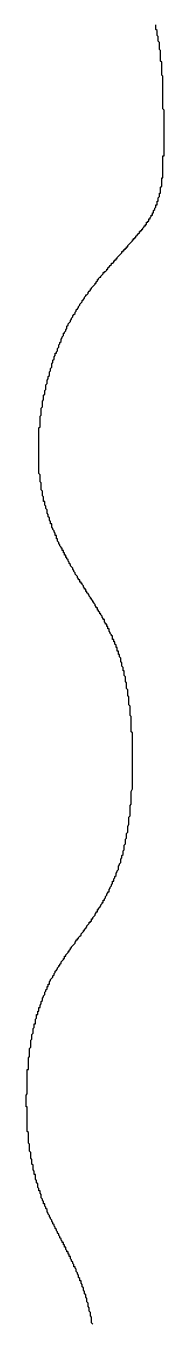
# Model space of a CAD drawing. Header units: millimetres. Extents: x 289 to 9778, y -894 to 6380.
# Drawn here: x 7126.29 to 7127.47, y 607.15 to 618.26 of the extents above; entities that cross this region are included whole.
import ezdxf

# ---------------------------------------------------------------- set-up
doc = ezdxf.new("R2010")
doc.units = ezdxf.units.MM

msp = doc.modelspace()

# ---------------------------------------------------------------- linework, layer by layer
msp.add_polyline3d([(7126.86, 607.148, 0), (7126.85, 607.158, 0), (7126.85, 607.168, 0), (7126.85, 607.178, 0), (7126.85, 607.188, 0), (7126.85, 607.198, 0), (7126.85, 607.208, 0), (7126.84, 607.218, 0), (7126.84, 607.218, 0), (7126.84, 607.228, 0), (7126.84, 607.238, 0), (7126.84, 607.248, 0), (7126.83, 607.258, 0), (7126.83, 607.268, 0), (7126.83, 607.268, 0), (7126.83, 607.278, 0), (7126.83, 607.288, 0), (7126.82, 607.298, 0), (7126.82, 607.308, 0), (7126.82, 607.318, 0), (7126.82, 607.318, 0), (7126.82, 607.328, 0), (7126.81, 607.338, 0), (7126.81, 607.348, 0), (7126.81, 607.358, 0), (7126.81, 607.358, 0), (7126.81, 607.368, 0), (7126.8, 607.378, 0), (7126.8, 607.388, 0), (7126.8, 607.388, 0), (7126.8, 607.398, 0), (7126.79, 607.408, 0), (7126.79, 607.418, 0), (7126.79, 607.418, 0), (7126.79, 607.428, 0), (7126.78, 607.438, 0), (7126.78, 607.448, 0), (7126.78, 607.448, 0), (7126.78, 607.458, 0), (7126.77, 607.468, 0), (7126.77, 607.468, 0), (7126.77, 607.478, 0), (7126.77, 607.488, 0), (7126.76, 607.498, 0), (7126.76, 607.498, 0), (7126.76, 607.508, 0), (7126.76, 607.518, 0), (7126.75, 607.518, 0), (7126.75, 607.528, 0), (7126.75, 607.538, 0), (7126.75, 607.538, 0), (7126.74, 607.548, 0), (7126.74, 607.558, 0), (7126.74, 607.568, 0), (7126.74, 607.568, 0), (7126.73, 607.578, 0), (7126.73, 607.588, 0), (7126.73, 607.588, 0), (7126.72, 607.598, 0), (7126.72, 607.608, 0), (7126.72, 607.608, 0), (7126.72, 607.618, 0), (7126.71, 607.628, 0), (7126.71, 607.628, 0), (7126.71, 607.638, 0), (7126.7, 607.638, 0), (7126.7, 607.648, 0), (7126.7, 607.658, 0), (7126.7, 607.658, 0), (7126.69, 607.668, 0), (7126.69, 607.678, 0), (7126.69, 607.678, 0), (7126.68, 607.688, 0), (7126.68, 607.698, 0), (7126.68, 607.698, 0), (7126.67, 607.708, 0), (7126.67, 607.718, 0), (7126.67, 607.718, 0), (7126.67, 607.728, 0), (7126.66, 607.728, 0), (7126.66, 607.738, 0), (7126.66, 607.748, 0), (7126.65, 607.748, 0), (7126.65, 607.758, 0), (7126.65, 607.768, 0), (7126.64, 607.768, 0), (7126.64, 607.778, 0), (7126.64, 607.778, 0), (7126.63, 607.788, 0), (7126.63, 607.798, 0), (7126.63, 607.798, 0), (7126.63, 607.808, 0), (7126.62, 607.808, 0), (7126.62, 607.818, 0), (7126.62, 607.828, 0), (7126.61, 607.828, 0), (7126.61, 607.838, 0), (7126.61, 607.848, 0), (7126.6, 607.848, 0), (7126.6, 607.858, 0), (7126.6, 607.858, 0), (7126.59, 607.868, 0), (7126.59, 607.878, 0), (7126.59, 607.878, 0), (7126.58, 607.888, 0), (7126.58, 607.898, 0), (7126.58, 607.898, 0), (7126.57, 607.908, 0), (7126.57, 607.908, 0), (7126.57, 607.918, 0), (7126.56, 607.928, 0), (7126.56, 607.928, 0), (7126.56, 607.938, 0), (7126.56, 607.938, 0), (7126.55, 607.948, 0), (7126.55, 607.958, 0), (7126.55, 607.958, 0), (7126.54, 607.968, 0), (7126.54, 607.978, 0), (7126.54, 607.978, 0), (7126.53, 607.988, 0), (7126.53, 607.988, 0), (7126.53, 607.998, 0), (7126.52, 608.008, 0), (7126.52, 608.008, 0), (7126.52, 608.018, 0), (7126.51, 608.028, 0), (7126.51, 608.028, 0), (7126.51, 608.038, 0), (7126.5, 608.048, 0), (7126.5, 608.048, 0), (7126.5, 608.058, 0), (7126.5, 608.058, 0), (7126.49, 608.068, 0), (7126.49, 608.078, 0), (7126.49, 608.078, 0), (7126.48, 608.088, 0), (7126.48, 608.098, 0), (7126.48, 608.098, 0), (7126.47, 608.108, 0), (7126.47, 608.118, 0), (7126.47, 608.118, 0), (7126.47, 608.128, 0), (7126.46, 608.138, 0), (7126.46, 608.138, 0), (7126.46, 608.148, 0), (7126.45, 608.158, 0), (7126.45, 608.158, 0), (7126.45, 608.168, 0), (7126.45, 608.178, 0), (7126.44, 608.178, 0), (7126.44, 608.188, 0), (7126.44, 608.198, 0), (7126.44, 608.198, 0), (7126.43, 608.208, 0), (7126.43, 608.218, 0), (7126.43, 608.218, 0), (7126.42, 608.228, 0), (7126.42, 608.238, 0), (7126.42, 608.248, 0), (7126.42, 608.248, 0), (7126.42, 608.258, 0), (7126.41, 608.268, 0), (7126.41, 608.268, 0), (7126.41, 608.278, 0), (7126.41, 608.288, 0), (7126.4, 608.288, 0), (7126.4, 608.298, 0), (7126.4, 608.308, 0), (7126.4, 608.308, 0), (7126.39, 608.318, 0), (7126.39, 608.328, 0), (7126.39, 608.338, 0), (7126.39, 608.338, 0), (7126.39, 608.348, 0), (7126.38, 608.358, 0), (7126.38, 608.358, 0), (7126.38, 608.368, 0), (7126.38, 608.378, 0), (7126.38, 608.378, 0), (7126.37, 608.388, 0), (7126.37, 608.398, 0), (7126.37, 608.398, 0), (7126.37, 608.408, 0), (7126.37, 608.418, 0), (7126.37, 608.428, 0), (7126.36, 608.428, 0), (7126.36, 608.438, 0), (7126.36, 608.448, 0), (7126.36, 608.448, 0), (7126.36, 608.458, 0), (7126.35, 608.468, 0), (7126.35, 608.478, 0), (7126.35, 608.478, 0), (7126.35, 608.488, 0), (7126.35, 608.498, 0), (7126.35, 608.498, 0), (7126.35, 608.508, 0), (7126.34, 608.518, 0), (7126.34, 608.518, 0), (7126.34, 608.528, 0), (7126.34, 608.538, 0), (7126.34, 608.548, 0), (7126.34, 608.548, 0), (7126.34, 608.558, 0), (7126.33, 608.568, 0), (7126.33, 608.568, 0), (7126.33, 608.578, 0), (7126.33, 608.588, 0), (7126.33, 608.598, 0), (7126.33, 608.598, 0), (7126.33, 608.608, 0), (7126.33, 608.618, 0), (7126.33, 608.618, 0), (7126.32, 608.628, 0), (7126.32, 608.638, 0), (7126.32, 608.648, 0), (7126.32, 608.648, 0), (7126.32, 608.658, 0), (7126.32, 608.668, 0), (7126.32, 608.668, 0), (7126.32, 608.678, 0), (7126.32, 608.688, 0), (7126.32, 608.688, 0), (7126.31, 608.698, 0), (7126.31, 608.708, 0), (7126.31, 608.718, 0), (7126.31, 608.718, 0), (7126.31, 608.728, 0), (7126.31, 608.738, 0), (7126.31, 608.738, 0), (7126.31, 608.748, 0), (7126.31, 608.758, 0), (7126.31, 608.768, 0), (7126.31, 608.768, 0), (7126.31, 608.778, 0), (7126.31, 608.788, 0), (7126.31, 608.788, 0), (7126.3, 608.798, 0), (7126.3, 608.808, 0), (7126.3, 608.818, 0), (7126.3, 608.818, 0), (7126.3, 608.828, 0), (7126.3, 608.838, 0), (7126.3, 608.838, 0), (7126.3, 608.848, 0), (7126.3, 608.858, 0), (7126.3, 608.868, 0), (7126.3, 608.868, 0), (7126.3, 608.878, 0), (7126.3, 608.888, 0), (7126.3, 608.888, 0), (7126.3, 608.898, 0), (7126.3, 608.908, 0), (7126.3, 608.918, 0), (7126.3, 608.918, 0), (7126.3, 608.928, 0), (7126.3, 608.938, 0), (7126.3, 608.938, 0), (7126.3, 608.948, 0), (7126.3, 608.958, 0), (7126.3, 608.958, 0), (7126.3, 608.968, 0), (7126.3, 608.978, 0), (7126.3, 608.988, 0), (7126.3, 608.988, 0), (7126.3, 608.998, 0), (7126.3, 609.008, 0), (7126.29, 609.008, 0), (7126.29, 609.018, 0), (7126.29, 609.028, 0), (7126.29, 609.038, 0), (7126.29, 609.038, 0), (7126.29, 609.048, 0), (7126.29, 609.058, 0), (7126.29, 609.058, 0), (7126.29, 609.068, 0), (7126.29, 609.078, 0), (7126.29, 609.078, 0), (7126.29, 609.088, 0), (7126.29, 609.098, 0), (7126.29, 609.108, 0), (7126.29, 609.108, 0), (7126.3, 609.118, 0), (7126.3, 609.128, 0), (7126.3, 609.128, 0), (7126.3, 609.138, 0), (7126.3, 609.148, 0), (7126.3, 609.158, 0), (7126.3, 609.158, 0), (7126.3, 609.168, 0), (7126.3, 609.178, 0), (7126.3, 609.178, 0), (7126.3, 609.188, 0), (7126.3, 609.198, 0), (7126.3, 609.198, 0), (7126.3, 609.208, 0), (7126.3, 609.218, 0), (7126.3, 609.228, 0), (7126.3, 609.228, 0), (7126.3, 609.238, 0), (7126.3, 609.248, 0), (7126.3, 609.248, 0), (7126.3, 609.258, 0), (7126.3, 609.268, 0), (7126.3, 609.278, 0), (7126.3, 609.278, 0), (7126.3, 609.288, 0), (7126.3, 609.298, 0), (7126.3, 609.298, 0), (7126.3, 609.308, 0), (7126.3, 609.318, 0), (7126.3, 609.328, 0), (7126.31, 609.328, 0), (7126.31, 609.338, 0), (7126.31, 609.348, 0), (7126.31, 609.348, 0), (7126.31, 609.358, 0), (7126.31, 609.368, 0), (7126.31, 609.378, 0), (7126.31, 609.378, 0), (7126.31, 609.388, 0), (7126.31, 609.398, 0), (7126.31, 609.398, 0), (7126.31, 609.408, 0), (7126.31, 609.418, 0), (7126.31, 609.428, 0), (7126.31, 609.428, 0), (7126.32, 609.438, 0), (7126.32, 609.448, 0), (7126.32, 609.458, 0), (7126.32, 609.458, 0), (7126.32, 609.468, 0), (7126.32, 609.478, 0), (7126.32, 609.478, 0), (7126.32, 609.488, 0), (7126.32, 609.498, 0), (7126.32, 609.508, 0), (7126.32, 609.508, 0), (7126.33, 609.518, 0), (7126.33, 609.528, 0), (7126.33, 609.538, 0), (7126.33, 609.538, 0), (7126.33, 609.548, 0), (7126.33, 609.558, 0), (7126.33, 609.558, 0), (7126.33, 609.568, 0), (7126.33, 609.578, 0), (7126.34, 609.588, 0), (7126.34, 609.588, 0), (7126.34, 609.598, 0), (7126.34, 609.608, 0), (7126.34, 609.608, 0), (7126.34, 609.618, 0), (7126.34, 609.628, 0), (7126.35, 609.638, 0), (7126.35, 609.638, 0), (7126.35, 609.648, 0), (7126.35, 609.658, 0), (7126.35, 609.668, 0), (7126.35, 609.668, 0), (7126.35, 609.678, 0), (7126.36, 609.688, 0), (7126.36, 609.698, 0), (7126.36, 609.698, 0), (7126.36, 609.708, 0), (7126.36, 609.718, 0), (7126.37, 609.718, 0), (7126.37, 609.728, 0), (7126.37, 609.738, 0), (7126.37, 609.748, 0), (7126.37, 609.748, 0), (7126.37, 609.758, 0), (7126.38, 609.768, 0), (7126.38, 609.778, 0), (7126.38, 609.778, 0), (7126.38, 609.788, 0), (7126.38, 609.798, 0), (7126.39, 609.798, 0), (7126.39, 609.808, 0), (7126.39, 609.818, 0), (7126.39, 609.828, 0), (7126.4, 609.828, 0), (7126.4, 609.838, 0), (7126.4, 609.848, 0), (7126.4, 609.858, 0), (7126.41, 609.858, 0), (7126.41, 609.868, 0), (7126.41, 609.878, 0), (7126.41, 609.878, 0), (7126.42, 609.888, 0), (7126.42, 609.898, 0), (7126.42, 609.908, 0), (7126.42, 609.908, 0), (7126.43, 609.918, 0), (7126.43, 609.928, 0), (7126.43, 609.928, 0), (7126.43, 609.938, 0), (7126.44, 609.948, 0), (7126.44, 609.958, 0), (7126.44, 609.958, 0), (7126.45, 609.968, 0), (7126.45, 609.978, 0), (7126.45, 609.988, 0), (7126.45, 609.988, 0), (7126.46, 609.998, 0), (7126.46, 610.008, 0), (7126.46, 610.008, 0), (7126.47, 610.018, 0), (7126.47, 610.028, 0), (7126.47, 610.038, 0), (7126.48, 610.038, 0), (7126.48, 610.048, 0), (7126.48, 610.058, 0), (7126.49, 610.058, 0), (7126.49, 610.068, 0), (7126.49, 610.078, 0), (7126.5, 610.088, 0), (7126.5, 610.088, 0), (7126.5, 610.098, 0), (7126.51, 610.108, 0), (7126.51, 610.108, 0), (7126.52, 610.118, 0), (7126.52, 610.128, 0), (7126.52, 610.128, 0), (7126.53, 610.138, 0), (7126.53, 610.148, 0), (7126.54, 610.158, 0), (7126.54, 610.158, 0), (7126.54, 610.168, 0), (7126.55, 610.178, 0), (7126.55, 610.178, 0), (7126.56, 610.188, 0), (7126.56, 610.198, 0), (7126.56, 610.198, 0), (7126.57, 610.208, 0), (7126.57, 610.218, 0), (7126.58, 610.218, 0), (7126.58, 610.228, 0), (7126.59, 610.238, 0), (7126.59, 610.238, 0), (7126.59, 610.248, 0), (7126.6, 610.258, 0), (7126.6, 610.258, 0), (7126.61, 610.268, 0), (7126.61, 610.278, 0), (7126.62, 610.278, 0), (7126.62, 610.288, 0), (7126.62, 610.298, 0), (7126.63, 610.298, 0), (7126.63, 610.308, 0), (7126.64, 610.318, 0), (7126.64, 610.318, 0), (7126.65, 610.328, 0), (7126.65, 610.338, 0), (7126.66, 610.338, 0), (7126.66, 610.348, 0), (7126.66, 610.348, 0), (7126.67, 610.358, 0), (7126.67, 610.368, 0), (7126.68, 610.368, 0), (7126.68, 610.378, 0), (7126.69, 610.388, 0), (7126.69, 610.388, 0), (7126.7, 610.398, 0), (7126.7, 610.398, 0), (7126.71, 610.408, 0), (7126.71, 610.418, 0), (7126.71, 610.418, 0), (7126.72, 610.428, 0), (7126.72, 610.438, 0), (7126.73, 610.438, 0), (7126.73, 610.448, 0), (7126.74, 610.448, 0), (7126.74, 610.458, 0), (7126.75, 610.468, 0), (7126.75, 610.468, 0), (7126.76, 610.478, 0), (7126.76, 610.488, 0), (7126.76, 610.488, 0), (7126.77, 610.498, 0), (7126.77, 610.498, 0), (7126.78, 610.508, 0), (7126.78, 610.518, 0), (7126.79, 610.518, 0), (7126.79, 610.528, 0), (7126.8, 610.538, 0), (7126.8, 610.538, 0), (7126.81, 610.548, 0), (7126.81, 610.548, 0), (7126.81, 610.558, 0), (7126.82, 610.568, 0), (7126.82, 610.568, 0), (7126.83, 610.578, 0), (7126.83, 610.588, 0), (7126.84, 610.588, 0), (7126.84, 610.598, 0), (7126.85, 610.598, 0), (7126.85, 610.608, 0), (7126.85, 610.618, 0), (7126.86, 610.618, 0), (7126.86, 610.628, 0), (7126.87, 610.638, 0), (7126.87, 610.638, 0), (7126.88, 610.648, 0), (7126.88, 610.658, 0), (7126.88, 610.658, 0), (7126.89, 610.668, 0), (7126.89, 610.678, 0), (7126.9, 610.678, 0), (7126.9, 610.688, 0), (7126.9, 610.698, 0), (7126.91, 610.698, 0), (7126.91, 610.708, 0), (7126.92, 610.718, 0), (7126.92, 610.718, 0), (7126.93, 610.728, 0), (7126.93, 610.738, 0), (7126.93, 610.738, 0), (7126.94, 610.748, 0), (7126.94, 610.758, 0), (7126.95, 610.758, 0), (7126.95, 610.768, 0), (7126.95, 610.778, 0), (7126.96, 610.778, 0), (7126.96, 610.788, 0), (7126.97, 610.798, 0), (7126.97, 610.798, 0), (7126.97, 610.808, 0), (7126.98, 610.818, 0), (7126.98, 610.828, 0), (7126.98, 610.828, 0), (7126.99, 610.838, 0), (7126.99, 610.848, 0), (7127, 610.848, 0), (7127, 610.858, 0), (7127, 610.868, 0), (7127.01, 610.878, 0), (7127.01, 610.878, 0), (7127.01, 610.888, 0), (7127.02, 610.898, 0), (7127.02, 610.908, 0), (7127.02, 610.908, 0), (7127.03, 610.918, 0), (7127.03, 610.928, 0), (7127.03, 610.938, 0), (7127.04, 610.938, 0), (7127.04, 610.948, 0), (7127.04, 610.958, 0), (7127.05, 610.968, 0), (7127.05, 610.978, 0), (7127.05, 610.978, 0), (7127.06, 610.988, 0), (7127.06, 610.998, 0), (7127.06, 611.008, 0), (7127.07, 611.018, 0), (7127.07, 611.018, 0), (7127.07, 611.028, 0), (7127.08, 611.038, 0), (7127.08, 611.048, 0), (7127.08, 611.058, 0), (7127.08, 611.068, 0), (7127.09, 611.078, 0), (7127.09, 611.078, 0), (7127.09, 611.088, 0), (7127.1, 611.098, 0), (7127.1, 611.108, 0), (7127.1, 611.118, 0), (7127.1, 611.128, 0), (7127.11, 611.138, 0), (7127.11, 611.148, 0), (7127.11, 611.158, 0), (7127.11, 611.158, 0), (7127.12, 611.168, 0), (7127.12, 611.178, 0), (7127.12, 611.188, 0), (7127.12, 611.198, 0), (7127.13, 611.208, 0), (7127.13, 611.218, 0), (7127.13, 611.228, 0), (7127.13, 611.238, 0), (7127.13, 611.248, 0), (7127.14, 611.258, 0), (7127.14, 611.268, 0), (7127.14, 611.278, 0), (7127.14, 611.288, 0), (7127.14, 611.298, 0), (7127.15, 611.308, 0), (7127.15, 611.318, 0), (7127.15, 611.328, 0), (7127.15, 611.338, 0), (7127.15, 611.348, 0), (7127.16, 611.358, 0), (7127.16, 611.368, 0), (7127.16, 611.378, 0), (7127.16, 611.388, 0), (7127.16, 611.398, 0), (7127.16, 611.408, 0), (7127.17, 611.428, 0), (7127.17, 611.438, 0), (7127.17, 611.448, 0), (7127.17, 611.458, 0), (7127.17, 611.468, 0), (7127.17, 611.478, 0), (7127.17, 611.488, 0), (7127.18, 611.498, 0), (7127.18, 611.508, 0), (7127.18, 611.518, 0), (7127.18, 611.528, 0), (7127.18, 611.548, 0), (7127.18, 611.558, 0), (7127.18, 611.568, 0), (7127.18, 611.578, 0), (7127.18, 611.588, 0), (7127.19, 611.598, 0), (7127.19, 611.608, 0), (7127.19, 611.618, 0), (7127.19, 611.638, 0), (7127.19, 611.648, 0), (7127.19, 611.658, 0), (7127.19, 611.668, 0), (7127.19, 611.678, 0), (7127.19, 611.688, 0), (7127.19, 611.698, 0), (7127.19, 611.708, 0), (7127.2, 611.728, 0), (7127.2, 611.738, 0), (7127.2, 611.748, 0), (7127.2, 611.758, 0), (7127.2, 611.768, 0), (7127.2, 611.778, 0), (7127.2, 611.788, 0), (7127.2, 611.808, 0), (7127.2, 611.818, 0), (7127.2, 611.828, 0), (7127.2, 611.838, 0), (7127.2, 611.848, 0), (7127.2, 611.858, 0), (7127.2, 611.878, 0), (7127.2, 611.888, 0), (7127.2, 611.898, 0), (7127.2, 611.908, 0), (7127.2, 611.918, 0), (7127.2, 611.928, 0), (7127.2, 611.938, 0), (7127.2, 611.958, 0), (7127.2, 611.968, 0), (7127.2, 611.978, 0), (7127.2, 611.988, 0), (7127.2, 611.998, 0), (7127.2, 612.008, 0), (7127.2, 612.018, 0), (7127.2, 612.028, 0), (7127.2, 612.048, 0), (7127.2, 612.058, 0), (7127.2, 612.068, 0), (7127.2, 612.078, 0), (7127.2, 612.088, 0), (7127.2, 612.098, 0), (7127.2, 612.108, 0), (7127.2, 612.118, 0), (7127.2, 612.138, 0), (7127.2, 612.148, 0), (7127.2, 612.158, 0), (7127.2, 612.168, 0), (7127.2, 612.178, 0), (7127.2, 612.188, 0), (7127.2, 612.198, 0), (7127.2, 612.208, 0), (7127.19, 612.218, 0), (7127.19, 612.228, 0), (7127.19, 612.238, 0), (7127.19, 612.258, 0), (7127.19, 612.268, 0), (7127.19, 612.278, 0), (7127.19, 612.288, 0), (7127.19, 612.298, 0), (7127.19, 612.308, 0), (7127.19, 612.318, 0), (7127.19, 612.328, 0), (7127.19, 612.338, 0), (7127.19, 612.348, 0), (7127.18, 612.358, 0), (7127.18, 612.368, 0), (7127.18, 612.378, 0), (7127.18, 612.388, 0), (7127.18, 612.398, 0), (7127.18, 612.408, 0), (7127.18, 612.418, 0), (7127.18, 612.428, 0), (7127.18, 612.438, 0), (7127.17, 612.448, 0), (7127.17, 612.458, 0), (7127.17, 612.468, 0), (7127.17, 612.478, 0), (7127.17, 612.488, 0), (7127.17, 612.498, 0), (7127.17, 612.508, 0), (7127.17, 612.518, 0), (7127.16, 612.528, 0), (7127.16, 612.538, 0), (7127.16, 612.548, 0), (7127.16, 612.548, 0), (7127.16, 612.558, 0), (7127.16, 612.568, 0), (7127.16, 612.578, 0), (7127.15, 612.588, 0), (7127.15, 612.598, 0), (7127.15, 612.608, 0), (7127.15, 612.618, 0), (7127.15, 612.618, 0), (7127.15, 612.628, 0), (7127.15, 612.638, 0), (7127.14, 612.648, 0), (7127.14, 612.658, 0), (7127.14, 612.668, 0), (7127.14, 612.668, 0), (7127.14, 612.678, 0), (7127.14, 612.688, 0), (7127.13, 612.698, 0), (7127.13, 612.698, 0), (7127.13, 612.708, 0), (7127.13, 612.718, 0), (7127.13, 612.728, 0), (7127.13, 612.738, 0), (7127.12, 612.738, 0), (7127.12, 612.748, 0), (7127.12, 612.758, 0), (7127.12, 612.758, 0), (7127.12, 612.768, 0), (7127.11, 612.778, 0), (7127.11, 612.788, 0), (7127.11, 612.788, 0), (7127.11, 612.798, 0), (7127.11, 612.808, 0), (7127.11, 612.808, 0), (7127.1, 612.818, 0), (7127.1, 612.828, 0), (7127.1, 612.838, 0), (7127.1, 612.838, 0), (7127.1, 612.848, 0), (7127.09, 612.858, 0), (7127.09, 612.858, 0), (7127.09, 612.868, 0), (7127.09, 612.878, 0), (7127.08, 612.878, 0), (7127.08, 612.888, 0), (7127.08, 612.888, 0), (7127.08, 612.898, 0), (7127.08, 612.908, 0), (7127.07, 612.908, 0), (7127.07, 612.918, 0), (7127.07, 612.928, 0), (7127.07, 612.928, 0), (7127.07, 612.938, 0), (7127.06, 612.938, 0), (7127.06, 612.948, 0), (7127.06, 612.958, 0), (7127.06, 612.958, 0), (7127.05, 612.968, 0), (7127.05, 612.968, 0), (7127.05, 612.978, 0), (7127.05, 612.988, 0), (7127.04, 612.988, 0), (7127.04, 612.998, 0), (7127.04, 612.998, 0), (7127.04, 613.008, 0), (7127.03, 613.008, 0), (7127.03, 613.018, 0), (7127.03, 613.028, 0), (7127.03, 613.028, 0), (7127.03, 613.038, 0), (7127.02, 613.038, 0), (7127.02, 613.048, 0), (7127.02, 613.048, 0), (7127.01, 613.058, 0), (7127.01, 613.058, 0), (7127.01, 613.068, 0), (7127.01, 613.068, 0), (7127, 613.078, 0), (7127, 613.088, 0), (7127, 613.088, 0), (7127, 613.098, 0), (7126.99, 613.098, 0), (7126.99, 613.108, 0), (7126.99, 613.108, 0), (7126.99, 613.118, 0), (7126.98, 613.118, 0), (7126.98, 613.128, 0), (7126.98, 613.128, 0), (7126.98, 613.138, 0), (7126.97, 613.138, 0), (7126.97, 613.148, 0), (7126.97, 613.148, 0), (7126.96, 613.158, 0), (7126.96, 613.158, 0), (7126.96, 613.168, 0), (7126.96, 613.178, 0), (7126.95, 613.178, 0), (7126.95, 613.188, 0), (7126.95, 613.188, 0), (7126.94, 613.198, 0), (7126.94, 613.198, 0), (7126.94, 613.208, 0), (7126.94, 613.208, 0), (7126.93, 613.218, 0), (7126.93, 613.218, 0), (7126.93, 613.228, 0), (7126.92, 613.228, 0), (7126.92, 613.238, 0), (7126.92, 613.238, 0), (7126.91, 613.248, 0), (7126.91, 613.248, 0), (7126.91, 613.258, 0), (7126.9, 613.258, 0), (7126.9, 613.268, 0), (7126.9, 613.268, 0), (7126.9, 613.278, 0), (7126.89, 613.278, 0), (7126.89, 613.288, 0), (7126.89, 613.288, 0), (7126.88, 613.298, 0), (7126.88, 613.308, 0), (7126.88, 613.308, 0), (7126.87, 613.318, 0), (7126.87, 613.318, 0), (7126.87, 613.328, 0), (7126.86, 613.328, 0), (7126.86, 613.338, 0), (7126.86, 613.338, 0), (7126.85, 613.348, 0), (7126.85, 613.348, 0), (7126.85, 613.358, 0), (7126.84, 613.358, 0), (7126.84, 613.368, 0), (7126.84, 613.368, 0), (7126.83, 613.378, 0), (7126.83, 613.388, 0), (7126.83, 613.388, 0), (7126.82, 613.398, 0), (7126.82, 613.398, 0), (7126.81, 613.408, 0), (7126.81, 613.408, 0), (7126.81, 613.418, 0), (7126.8, 613.418, 0), (7126.8, 613.428, 0), (7126.8, 613.438, 0), (7126.79, 613.438, 0), (7126.79, 613.448, 0), (7126.79, 613.448, 0), (7126.78, 613.458, 0), (7126.78, 613.458, 0), (7126.78, 613.468, 0), (7126.77, 613.478, 0), (7126.77, 613.478, 0), (7126.77, 613.488, 0), (7126.76, 613.488, 0), (7126.76, 613.498, 0), (7126.75, 613.498, 0), (7126.75, 613.508, 0), (7126.75, 613.518, 0), (7126.74, 613.518, 0), (7126.74, 613.528, 0), (7126.74, 613.528, 0), (7126.73, 613.538, 0), (7126.73, 613.548, 0), (7126.73, 613.548, 0), (7126.72, 613.558, 0), (7126.72, 613.558, 0), (7126.71, 613.568, 0), (7126.71, 613.578, 0), (7126.71, 613.578, 0), (7126.7, 613.588, 0), (7126.7, 613.598, 0), (7126.7, 613.598, 0), (7126.69, 613.608, 0), (7126.69, 613.608, 0), (7126.69, 613.618, 0), (7126.68, 613.628, 0), (7126.68, 613.628, 0), (7126.67, 613.638, 0), (7126.67, 613.648, 0), (7126.67, 613.648, 0), (7126.66, 613.658, 0), (7126.66, 613.668, 0), (7126.66, 613.668, 0), (7126.65, 613.678, 0), (7126.65, 613.688, 0), (7126.65, 613.688, 0), (7126.64, 613.698, 0), (7126.64, 613.708, 0), (7126.63, 613.708, 0), (7126.63, 613.718, 0), (7126.63, 613.728, 0), (7126.62, 613.728, 0), (7126.62, 613.738, 0), (7126.62, 613.748, 0), (7126.61, 613.748, 0), (7126.61, 613.758, 0), (7126.61, 613.768, 0), (7126.6, 613.768, 0), (7126.6, 613.778, 0), (7126.6, 613.788, 0), (7126.59, 613.788, 0), (7126.59, 613.798, 0), (7126.58, 613.808, 0), (7126.58, 613.818, 0), (7126.58, 613.818, 0), (7126.57, 613.828, 0), (7126.57, 613.838, 0), (7126.57, 613.838, 0), (7126.56, 613.848, 0), (7126.56, 613.858, 0), (7126.56, 613.868, 0), (7126.55, 613.868, 0), (7126.55, 613.878, 0), (7126.55, 613.888, 0), (7126.55, 613.898, 0), (7126.54, 613.898, 0), (7126.54, 613.908, 0), (7126.54, 613.918, 0), (7126.53, 613.928, 0), (7126.53, 613.928, 0), (7126.53, 613.938, 0), (7126.52, 613.948, 0), (7126.52, 613.958, 0), (7126.52, 613.958, 0), (7126.51, 613.968, 0), (7126.51, 613.978, 0), (7126.51, 613.988, 0), (7126.51, 613.998, 0), (7126.5, 613.998, 0), (7126.5, 614.008, 0), (7126.5, 614.018, 0), (7126.49, 614.028, 0), (7126.49, 614.038, 0), (7126.49, 614.038, 0), (7126.49, 614.048, 0), (7126.48, 614.058, 0), (7126.48, 614.068, 0), (7126.48, 614.078, 0), (7126.48, 614.078, 0), (7126.47, 614.088, 0), (7126.47, 614.098, 0), (7126.47, 614.108, 0), (7126.47, 614.118, 0), (7126.46, 614.128, 0), (7126.46, 614.128, 0), (7126.46, 614.138, 0), (7126.46, 614.148, 0), (7126.45, 614.158, 0), (7126.45, 614.168, 0), (7126.45, 614.178, 0), (7126.45, 614.188, 0), (7126.44, 614.188, 0), (7126.44, 614.198, 0), (7126.44, 614.208, 0), (7126.44, 614.218, 0), (7126.44, 614.228, 0), (7126.43, 614.238, 0), (7126.43, 614.248, 0), (7126.43, 614.258, 0), (7126.43, 614.258, 0), (7126.43, 614.268, 0), (7126.43, 614.278, 0), (7126.42, 614.288, 0), (7126.42, 614.298, 0), (7126.42, 614.308, 0), (7126.42, 614.318, 0), (7126.42, 614.328, 0), (7126.42, 614.338, 0), (7126.42, 614.348, 0), (7126.41, 614.358, 0), (7126.41, 614.358, 0), (7126.41, 614.368, 0), (7126.41, 614.378, 0), (7126.41, 614.388, 0), (7126.41, 614.398, 0), (7126.41, 614.408, 0), (7126.41, 614.418, 0), (7126.4, 614.428, 0), (7126.4, 614.438, 0), (7126.4, 614.448, 0), (7126.4, 614.458, 0), (7126.4, 614.468, 0), (7126.4, 614.478, 0), (7126.4, 614.488, 0), (7126.4, 614.498, 0), (7126.4, 614.508, 0), (7126.4, 614.518, 0), (7126.4, 614.528, 0), (7126.4, 614.538, 0), (7126.4, 614.548, 0), (7126.4, 614.558, 0), (7126.4, 614.568, 0), (7126.4, 614.578, 0), (7126.4, 614.578, 0), (7126.4, 614.588, 0), (7126.4, 614.598, 0), (7126.4, 614.608, 0), (7126.4, 614.618, 0), (7126.4, 614.628, 0), (7126.4, 614.638, 0), (7126.4, 614.648, 0), (7126.4, 614.658, 0), (7126.4, 614.668, 0), (7126.4, 614.678, 0), (7126.4, 614.688, 0), (7126.4, 614.698, 0), (7126.4, 614.708, 0), (7126.4, 614.718, 0), (7126.4, 614.728, 0), (7126.4, 614.738, 0), (7126.4, 614.748, 0), (7126.4, 614.758, 0), (7126.4, 614.768, 0), (7126.4, 614.778, 0), (7126.4, 614.788, 0), (7126.4, 614.798, 0), (7126.4, 614.808, 0), (7126.4, 614.818, 0), (7126.41, 614.828, 0), (7126.41, 614.838, 0), (7126.41, 614.848, 0), (7126.41, 614.858, 0), (7126.41, 614.868, 0), (7126.41, 614.878, 0), (7126.41, 614.898, 0), (7126.41, 614.908, 0), (7126.41, 614.918, 0), (7126.42, 614.928, 0), (7126.42, 614.938, 0), (7126.42, 614.948, 0), (7126.42, 614.958, 0), (7126.42, 614.968, 0), (7126.42, 614.978, 0), (7126.42, 614.988, 0), (7126.43, 614.998, 0), (7126.43, 615.008, 0), (7126.43, 615.018, 0), (7126.43, 615.028, 0), (7126.43, 615.038, 0), (7126.43, 615.048, 0), (7126.44, 615.058, 0), (7126.44, 615.068, 0), (7126.44, 615.078, 0), (7126.44, 615.088, 0), (7126.44, 615.098, 0), (7126.45, 615.108, 0), (7126.45, 615.118, 0), (7126.45, 615.128, 0), (7126.45, 615.138, 0), (7126.46, 615.148, 0), (7126.46, 615.158, 0), (7126.46, 615.168, 0), (7126.46, 615.178, 0), (7126.46, 615.188, 0), (7126.47, 615.198, 0), (7126.47, 615.208, 0), (7126.47, 615.218, 0), (7126.47, 615.228, 0), (7126.48, 615.238, 0), (7126.48, 615.248, 0), (7126.48, 615.258, 0), (7126.49, 615.268, 0), (7126.49, 615.278, 0), (7126.49, 615.288, 0), (7126.49, 615.298, 0), (7126.5, 615.308, 0), (7126.5, 615.318, 0), (7126.5, 615.328, 0), (7126.51, 615.338, 0), (7126.51, 615.348, 0), (7126.51, 615.358, 0), (7126.51, 615.368, 0), (7126.52, 615.378, 0), (7126.52, 615.388, 0), (7126.52, 615.398, 0), (7126.53, 615.408, 0), (7126.53, 615.418, 0), (7126.53, 615.428, 0), (7126.54, 615.438, 0), (7126.54, 615.448, 0), (7126.54, 615.458, 0), (7126.55, 615.458, 0), (7126.55, 615.468, 0), (7126.56, 615.478, 0), (7126.56, 615.488, 0), (7126.56, 615.498, 0), (7126.57, 615.508, 0), (7126.57, 615.518, 0), (7126.57, 615.528, 0), (7126.58, 615.538, 0), (7126.58, 615.548, 0), (7126.59, 615.558, 0), (7126.59, 615.568, 0), (7126.59, 615.578, 0), (7126.6, 615.588, 0), (7126.6, 615.598, 0), (7126.61, 615.608, 0), (7126.61, 615.618, 0), (7126.61, 615.628, 0), (7126.62, 615.628, 0), (7126.62, 615.638, 0), (7126.63, 615.648, 0), (7126.63, 615.658, 0), (7126.64, 615.668, 0), (7126.64, 615.678, 0), (7126.64, 615.688, 0), (7126.65, 615.698, 0), (7126.65, 615.708, 0), (7126.66, 615.718, 0), (7126.66, 615.718, 0), (7126.67, 615.728, 0), (7126.67, 615.738, 0), (7126.68, 615.748, 0), (7126.68, 615.758, 0), (7126.69, 615.768, 0), (7126.69, 615.778, 0), (7126.7, 615.788, 0), (7126.7, 615.788, 0), (7126.71, 615.798, 0), (7126.71, 615.808, 0), (7126.72, 615.818, 0), (7126.72, 615.828, 0), (7126.73, 615.838, 0), (7126.73, 615.838, 0), (7126.74, 615.848, 0), (7126.74, 615.858, 0), (7126.75, 615.868, 0), (7126.75, 615.878, 0), (7126.76, 615.888, 0), (7126.76, 615.888, 0), (7126.77, 615.898, 0), (7126.77, 615.908, 0), (7126.78, 615.918, 0), (7126.78, 615.918, 0), (7126.79, 615.928, 0), (7126.79, 615.938, 0), (7126.8, 615.948, 0), (7126.8, 615.958, 0), (7126.81, 615.958, 0), (7126.82, 615.968, 0), (7126.82, 615.978, 0), (7126.83, 615.988, 0), (7126.83, 615.988, 0), (7126.84, 615.998, 0), (7126.84, 616.008, 0), (7126.85, 616.008, 0), (7126.85, 616.018, 0), (7126.86, 616.028, 0), (7126.87, 616.038, 0), (7126.87, 616.038, 0), (7126.88, 616.048, 0), (7126.88, 616.058, 0), (7126.89, 616.058, 0), (7126.89, 616.068, 0), (7126.9, 616.078, 0), (7126.9, 616.088, 0), (7126.91, 616.088, 0), (7126.91, 616.098, 0), (7126.92, 616.108, 0), (7126.93, 616.108, 0), (7126.93, 616.118, 0), (7126.94, 616.128, 0), (7126.94, 616.128, 0), (7126.95, 616.138, 0), (7126.95, 616.148, 0), (7126.96, 616.148, 0), (7126.96, 616.158, 0), (7126.97, 616.158, 0), (7126.98, 616.168, 0), (7126.98, 616.178, 0), (7126.99, 616.178, 0), (7126.99, 616.188, 0), (7127, 616.198, 0), (7127, 616.198, 0), (7127.01, 616.208, 0), (7127.01, 616.208, 0), (7127.02, 616.218, 0), (7127.02, 616.228, 0), (7127.03, 616.228, 0), (7127.04, 616.238, 0), (7127.04, 616.248, 0), (7127.05, 616.248, 0), (7127.05, 616.258, 0), (7127.06, 616.258, 0), (7127.06, 616.268, 0), (7127.07, 616.268, 0), (7127.07, 616.278, 0), (7127.08, 616.288, 0), (7127.08, 616.288, 0), (7127.09, 616.298, 0), (7127.09, 616.298, 0), (7127.1, 616.308, 0), (7127.1, 616.308, 0), (7127.11, 616.318, 0), (7127.11, 616.328, 0), (7127.12, 616.328, 0), (7127.12, 616.338, 0), (7127.13, 616.338, 0), (7127.13, 616.348, 0), (7127.14, 616.348, 0), (7127.14, 616.358, 0), (7127.15, 616.358, 0), (7127.15, 616.368, 0), (7127.16, 616.368, 0), (7127.16, 616.378, 0), (7127.17, 616.388, 0), (7127.17, 616.388, 0), (7127.18, 616.398, 0), (7127.18, 616.398, 0), (7127.19, 616.408, 0), (7127.19, 616.408, 0), (7127.2, 616.418, 0), (7127.2, 616.418, 0), (7127.2, 616.428, 0), (7127.21, 616.428, 0), (7127.21, 616.438, 0), (7127.22, 616.438, 0), (7127.22, 616.448, 0), (7127.23, 616.448, 0), (7127.23, 616.458, 0), (7127.23, 616.458, 0), (7127.24, 616.468, 0), (7127.24, 616.468, 0), (7127.25, 616.478, 0), (7127.25, 616.478, 0), (7127.26, 616.488, 0), (7127.26, 616.488, 0), (7127.26, 616.498, 0), (7127.27, 616.498, 0), (7127.27, 616.498, 0), (7127.27, 616.508, 0), (7127.28, 616.508, 0), (7127.28, 616.518, 0), (7127.29, 616.518, 0), (7127.29, 616.528, 0), (7127.29, 616.528, 0), (7127.3, 616.538, 0), (7127.3, 616.538, 0), (7127.3, 616.548, 0), (7127.31, 616.548, 0), (7127.31, 616.548, 0), (7127.31, 616.558, 0), (7127.32, 616.558, 0), (7127.32, 616.568, 0), (7127.32, 616.568, 0), (7127.32, 616.578, 0), (7127.33, 616.578, 0), (7127.33, 616.588, 0), (7127.33, 616.588, 0), (7127.34, 616.588, 0), (7127.34, 616.598, 0), (7127.34, 616.598, 0), (7127.34, 616.608, 0), (7127.35, 616.608, 0), (7127.35, 616.608, 0), (7127.35, 616.618, 0), (7127.35, 616.618, 0), (7127.36, 616.628, 0), (7127.36, 616.628, 0), (7127.36, 616.638, 0), (7127.36, 616.638, 0), (7127.37, 616.638, 0), (7127.37, 616.648, 0), (7127.37, 616.648, 0), (7127.37, 616.658, 0), (7127.37, 616.658, 0), (7127.38, 616.658, 0), (7127.38, 616.668, 0), (7127.38, 616.668, 0), (7127.38, 616.678, 0), (7127.38, 616.678, 0), (7127.39, 616.688, 0), (7127.39, 616.688, 0), (7127.39, 616.688, 0), (7127.39, 616.698, 0), (7127.39, 616.698, 0), (7127.4, 616.708, 0), (7127.4, 616.708, 0), (7127.4, 616.708, 0), (7127.4, 616.718, 0), (7127.4, 616.718, 0), (7127.4, 616.728, 0), (7127.41, 616.728, 0), (7127.41, 616.738, 0), (7127.41, 616.738, 0), (7127.41, 616.738, 0), (7127.41, 616.748, 0), (7127.41, 616.748, 0), (7127.41, 616.758, 0), (7127.42, 616.758, 0), (7127.42, 616.768, 0), (7127.42, 616.768, 0), (7127.42, 616.768, 0), (7127.42, 616.778, 0), (7127.42, 616.778, 0), (7127.42, 616.788, 0), (7127.42, 616.788, 0), (7127.43, 616.798, 0), (7127.43, 616.798, 0), (7127.43, 616.808, 0), (7127.43, 616.808, 0), (7127.43, 616.818, 0), (7127.43, 616.818, 0), (7127.43, 616.818, 0), (7127.43, 616.828, 0), (7127.44, 616.828, 0), (7127.44, 616.838, 0), (7127.44, 616.838, 0), (7127.44, 616.848, 0), (7127.44, 616.848, 0), (7127.44, 616.858, 0), (7127.44, 616.858, 0), (7127.44, 616.868, 0), (7127.44, 616.868, 0), (7127.44, 616.878, 0), (7127.44, 616.878, 0), (7127.45, 616.888, 0), (7127.45, 616.888, 0), (7127.45, 616.898, 0), (7127.45, 616.898, 0), (7127.45, 616.908, 0), (7127.45, 616.908, 0), (7127.45, 616.918, 0), (7127.45, 616.918, 0), (7127.45, 616.928, 0), (7127.45, 616.928, 0), (7127.45, 616.938, 0), (7127.45, 616.938, 0), (7127.45, 616.948, 0), (7127.45, 616.948, 0), (7127.45, 616.958, 0), (7127.46, 616.958, 0), (7127.46, 616.968, 0), (7127.46, 616.968, 0), (7127.46, 616.978, 0), (7127.46, 616.978, 0), (7127.46, 616.988, 0), (7127.46, 616.998, 0), (7127.46, 616.998, 0), (7127.46, 617.008, 0), (7127.46, 617.008, 0), (7127.46, 617.018, 0), (7127.46, 617.018, 0), (7127.46, 617.028, 0), (7127.46, 617.028, 0), (7127.46, 617.038, 0), (7127.46, 617.048, 0), (7127.46, 617.048, 0), (7127.46, 617.058, 0), (7127.46, 617.058, 0), (7127.46, 617.068, 0), (7127.46, 617.078, 0), (7127.46, 617.078, 0), (7127.46, 617.088, 0), (7127.46, 617.088, 0), (7127.46, 617.098, 0), (7127.46, 617.098, 0), (7127.46, 617.108, 0), (7127.46, 617.118, 0), (7127.46, 617.118, 0), (7127.46, 617.128, 0), (7127.46, 617.138, 0), (7127.46, 617.138, 0), (7127.46, 617.148, 0), (7127.47, 617.148, 0), (7127.47, 617.158, 0), (7127.47, 617.168, 0), (7127.47, 617.168, 0), (7127.47, 617.178, 0), (7127.47, 617.188, 0), (7127.47, 617.188, 0), (7127.47, 617.198, 0), (7127.47, 617.208, 0), (7127.47, 617.208, 0), (7127.47, 617.218, 0), (7127.47, 617.218, 0), (7127.47, 617.228, 0), (7127.47, 617.238, 0), (7127.47, 617.238, 0), (7127.47, 617.248, 0), (7127.47, 617.258, 0), (7127.47, 617.258, 0), (7127.47, 617.268, 0), (7127.47, 617.278, 0), (7127.47, 617.288, 0), (7127.47, 617.288, 0), (7127.47, 617.298, 0), (7127.47, 617.308, 0), (7127.47, 617.308, 0), (7127.47, 617.318, 0), (7127.47, 617.328, 0), (7127.47, 617.328, 0), (7127.47, 617.338, 0), (7127.47, 617.348, 0), (7127.47, 617.358, 0), (7127.47, 617.358, 0), (7127.47, 617.368, 0), (7127.47, 617.378, 0), (7127.47, 617.378, 0), (7127.47, 617.388, 0), (7127.47, 617.398, 0), (7127.47, 617.408, 0), (7127.47, 617.408, 0), (7127.47, 617.418, 0), (7127.47, 617.428, 0), (7127.47, 617.428, 0), (7127.47, 617.438, 0), (7127.47, 617.448, 0), (7127.47, 617.458, 0), (7127.47, 617.458, 0), (7127.47, 617.468, 0), (7127.47, 617.478, 0), (7127.47, 617.488, 0), (7127.47, 617.488, 0), (7127.47, 617.498, 0), (7127.47, 617.508, 0), (7127.47, 617.518, 0), (7127.47, 617.518, 0), (7127.47, 617.528, 0), (7127.47, 617.538, 0), (7127.47, 617.538, 0), (7127.46, 617.548, 0), (7127.46, 617.558, 0), (7127.46, 617.568, 0), (7127.46, 617.568, 0), (7127.46, 617.578, 0), (7127.46, 617.588, 0), (7127.46, 617.598, 0), (7127.46, 617.598, 0), (7127.46, 617.608, 0), (7127.46, 617.618, 0), (7127.46, 617.628, 0), (7127.46, 617.628, 0), (7127.46, 617.638, 0), (7127.46, 617.648, 0), (7127.46, 617.658, 0), (7127.46, 617.658, 0), (7127.46, 617.668, 0), (7127.46, 617.678, 0), (7127.46, 617.688, 0), (7127.46, 617.688, 0), (7127.46, 617.698, 0), (7127.46, 617.708, 0), (7127.46, 617.718, 0), (7127.46, 617.718, 0), (7127.46, 617.728, 0), (7127.46, 617.738, 0), (7127.46, 617.748, 0), (7127.46, 617.748, 0), (7127.46, 617.758, 0), (7127.46, 617.768, 0), (7127.46, 617.778, 0), (7127.46, 617.778, 0), (7127.46, 617.788, 0), (7127.46, 617.798, 0), (7127.46, 617.808, 0), (7127.46, 617.808, 0), (7127.46, 617.818, 0), (7127.46, 617.828, 0), (7127.45, 617.838, 0), (7127.45, 617.838, 0), (7127.45, 617.848, 0), (7127.45, 617.858, 0), (7127.45, 617.868, 0), (7127.45, 617.868, 0), (7127.45, 617.878, 0), (7127.45, 617.888, 0), (7127.45, 617.898, 0), (7127.45, 617.898, 0), (7127.45, 617.908, 0), (7127.45, 617.918, 0), (7127.45, 617.928, 0), (7127.45, 617.928, 0), (7127.45, 617.938, 0), (7127.45, 617.948, 0), (7127.45, 617.948, 0), (7127.44, 617.958, 0), (7127.44, 617.968, 0), (7127.44, 617.978, 0), (7127.44, 617.978, 0), (7127.44, 617.988, 0), (7127.44, 617.998, 0), (7127.44, 618.008, 0), (7127.44, 618.008, 0), (7127.44, 618.018, 0), (7127.44, 618.028, 0), (7127.44, 618.028, 0), (7127.44, 618.038, 0), (7127.44, 618.048, 0), (7127.43, 618.058, 0), (7127.43, 618.058, 0), (7127.43, 618.068, 0), (7127.43, 618.078, 0), (7127.43, 618.078, 0), (7127.43, 618.088, 0), (7127.43, 618.098, 0), (7127.43, 618.108, 0), (7127.43, 618.108, 0), (7127.43, 618.118, 0), (7127.42, 618.128, 0), (7127.42, 618.128, 0), (7127.42, 618.138, 0), (7127.42, 618.148, 0), (7127.42, 618.148, 0), (7127.42, 618.158, 0), (7127.42, 618.168, 0), (7127.42, 618.168, 0), (7127.41, 618.178, 0), (7127.41, 618.188, 0), (7127.41, 618.198, 0), (7127.41, 618.198, 0), (7127.41, 618.208, 0), (7127.41, 618.218, 0), (7127.41, 618.218, 0), (7127.4, 618.228, 0), (7127.4, 618.238, 0), (7127.4, 618.238, 0), (7127.4, 618.248, 0), (7127.4, 618.258, 0), (7127.4, 618.258, 0), (7127.4, 618.268, 0)])

doc.saveas('drawing.dxf')
